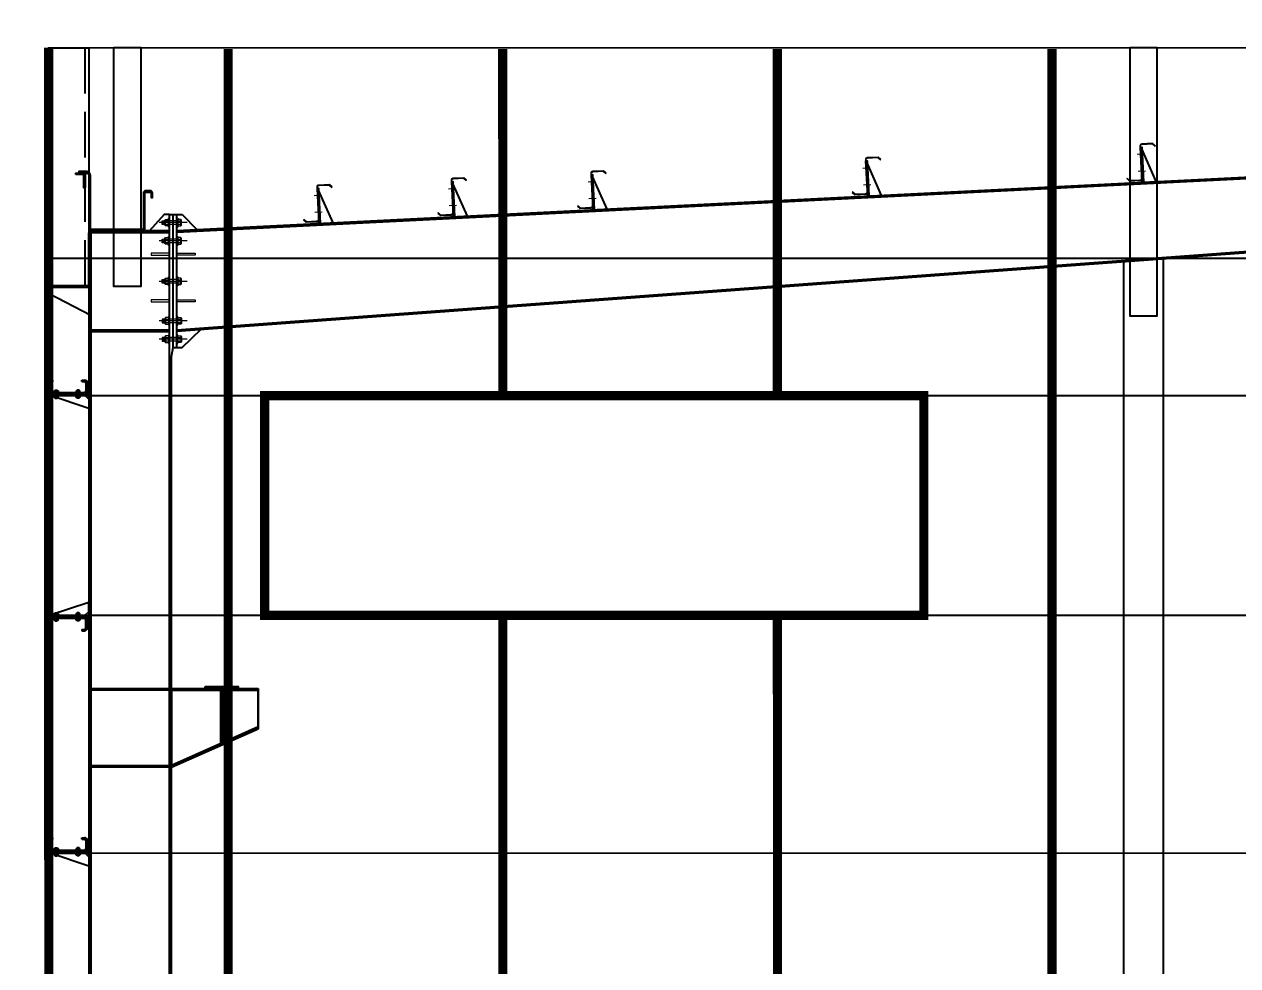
# Model space of a CAD drawing. Extents: x -33967 to 1773478, y -1022458 to -784650.
# Drawn here: x 1539847 to 1546476, y -998813 to -993670 of the extents above; entities that cross this region are included whole.
import ezdxf

# ---------------------------------------------------------------- set-up
doc = ezdxf.new("R2010")
doc.units = 0
doc.header["$LTSCALE"] = 1000
doc.header["$MEASUREMENT"] = 0
doc.linetypes.add('ACAD_ISO02W100', pattern=[15, 12, -3])
doc.linetypes.add('DASH', pattern=[0.35, 0.25, -0.1])
for name, color, linetype in [('14', 2, 'Continuous'), ('AXIS', 3, 'Continuous'), ('BOLT', 251, 'Continuous'), ('G L', 150, 'Continuous'), ('GZ', 50, 'Continuous'), ('LT', 27, 'Continuous'), ('Prof', 2, 'Continuous'), ('PZ', 202, 'Continuous'), ('SPACE', 7, 'Continuous'), ('天沟', 2, 'Continuous'), ('柱子', 30, 'Continuous'), ('檩托板', 7, 'Continuous')]:
    doc.layers.add(name, color=color, linetype=linetype)
for name, color, linetype, lineweight in [('6', 253, 'Continuous', 13), ('檩条', 30, 'Continuous', 5), ('螺栓', 15, 'Continuous', 18)]:
    doc.layers.add(name, color=color, linetype=linetype, lineweight=lineweight)
doc.styles.add('_TCH_DIM_T3', font='SIMPLEX', dxfattribs={"width": 0.705882, "bigfont": 'GBCBIG'})
doc.dimstyles.new('_TCH_ARCH&&200', dxfattribs={"dimtxt": 595, "dimasz": 200, "dimexe": 500, "dimexo": 600, "dimgap": 252.5, "dimtad": 1, "dimdec": 0, "dimzin": 0, "dimdsep": 46, "dimtxsty": '_TCH_DIM_T3', "dimblk": 'ARCHTICK', "dimcen": 0.09, "dimclrt": 7, "dimazin": 2, "dimtfac": 1, "dimtdec": 0, "dimtix": 1, "dimtmove": 2, "dimatfit": 3, "dimfxl": 1, "dimtolj": 1, "dimtzin": 0, "dimarcsym": 0})
doc.dimstyles.new('TCH-200-1', dxfattribs={"dimtxt": 595, "dimasz": 200, "dimexe": 500, "dimexo": 600, "dimgap": 252.5, "dimtad": 1, "dimdec": 0, "dimzin": 0, "dimdsep": 46, "dimtxsty": '_TCH_DIM_T3', "dimblk": 'ARCHTICK', "dimcen": 0.09, "dimclrd": 3, "dimclre": 3, "dimclrt": 7, "dimazin": 2, "dimtfac": 1, "dimtdec": 0, "dimtix": 1, "dimtmove": 2, "dimatfit": 3, "dimfxl": 1, "dimtolj": 1, "dimtzin": 0, "dimarcsym": 0})
pattern_1 = [(90, (1606908.8576, -1166460.4713), (-6.37031987, 3e-12), []), (90, (1606905.6724, -1166460.4713), (-6.37031987, 3e-12), [3.18515994, -1.59257997])]
pattern_2 = [(90, (1606908.8576, -1166460.4713), (-6.37031987, 3e-12), []), (90, (1606905.6724, -1166460.4713), (-6.37031987, 3e-12), [3.18515994, -1.59257997])]
pattern_3 = [(90, (1606908.8576, -1166560.4713), (-6.37031987, 3e-12), []), (90, (1606905.6724, -1166560.4713), (-6.37031987, 3e-12), [3.18515994, -1.59257997])]
pattern_4 = [(90, (1606908.8576, -1166560.4713), (-6.37031987, 3e-12), []), (90, (1606905.6724, -1166560.4713), (-6.37031987, 3e-12), [3.18515994, -1.59257997])]
pattern_5 = [(90, (1606908.8576, -1166781.085), (-6.37031987, 3e-12), []), (90, (1606905.6724, -1166781.085), (-6.37031987, 3e-12), [3.18515994, -1.59257997])]
pattern_6 = [(90, (1606908.8576, -1166781.085), (-6.37031987, 3e-12), []), (90, (1606905.6724, -1166781.085), (-6.37031987, 3e-12), [3.18515994, -1.59257997])]
pattern_7 = [(270, (1606908.8576, -823584.439), (-6.37031987, -3e-12), []), (270, (1606905.6724, -823584.439), (-6.37031987, -3e-12), [3.18515994, -1.59257997])]
pattern_8 = [(270, (1606908.8576, -823584.439), (-6.37031987, -3e-12), []), (270, (1606905.6724, -823584.439), (-6.37031987, -3e-12), [3.18515994, -1.59257997])]
pattern_9 = [(270, (1606908.8576, -823684.439), (-6.37031987, -3e-12), []), (270, (1606905.6724, -823684.439), (-6.37031987, -3e-12), [3.18515994, -1.59257997])]
pattern_10 = [(270, (1606908.8576, -823684.439), (-6.37031987, -3e-12), []), (270, (1606905.6724, -823684.439), (-6.37031987, -3e-12), [3.18515994, -1.59257997])]

# ---------------------------------------------------------------- blocks, each defined once
blk = doc.blocks.new('LT')
at = {"layer": '檩托板', "elevation": 0.3}
for points in [[(1356481.7, 98209.6), (1356487.7, 98210), (1356497.9, 98018.2), (1356491.9, 98017.9)], [(1356488.2, 98200), (1356497.9, 98018.2), (1356567.8, 98021.9)]]:
    blk.add_lwpolyline(points, close=True, dxfattribs=at)
at = {"layer": '檩条', "color": 1, "linetype": 'Continuous'}
for p, q in [((1356503.9, 98171, -1.7), (1356464.1, 98168.9, -1.7)), ((1356508.8, 98079.6, -1.7), (1356468.9, 98077.5, -1.7))]:
    blk.add_line(p, q, dxfattribs=at)
at = {"layer": '檩条', "elevation": -1.7}
blk.add_lwpolyline([(1356481.4, 98214.6, -0.414214), (1356490.9, 98225.1), (1356546.6, 98228.1), (1356560.7, 98215.4), (1356562.7, 98217.6), (1356547.7, 98231.2), (1356487.7, 98228, 0.414214), (1356478.3, 98217.5), (1356487.7, 98040.7, -0.414214), (1356478.2, 98030.2), (1356422.6, 98027.2), (1356408.4, 98040), (1356406.4, 98037.7), (1356421.5, 98024.2), (1356481.4, 98027.4, 0.414214), (1356490.9, 98037.9), (1356481.4, 98214.6)], format="xyb", dxfattribs=at)
at = {"layer": '檩条', "color": 1, "linetype": 'Continuous'}
for points in [[(1356481.5, 98157.6, -1.7), (1356480.2, 98182, -1.7), (1356490.5, 98158, -1.7), (1356489.2, 98182.5, -1.7)], [(1356485, 98090.6, -1.7), (1356486.3, 98066.2, -1.7), (1356494, 98091.1, -1.7), (1356495.3, 98066.7, -1.7)]]:
    blk.add_solid(points, dxfattribs=at)
blk = doc.blocks.new('_ArchTick')
at = {"color": 0, "linetype": 'ByBlock', "const_width": 0.4}
blk.add_lwpolyline([(-0.5, -0.5), (0.5, 0.5)], dxfattribs=at)
blk = doc.blocks.new('*D1994')
at = {"color": 3, "lineweight": -2, "transparency": 16777216}
for p, q in [((1539380.5, -993798.9), (1536348.9, -993798.9)), ((1536848.9, -1003798.9), (1536848.9, -993798.9)), ((1539120.9, -1003798.9), (1536348.9, -1003798.9))]:
    blk.add_line(p, q, dxfattribs=at)
at = {"layer": 'Defpoints', "color": 0, "transparency": 16777216}
for p in [(1536848.9, -993798.9), (1539980.5, -993798.9), (1539720.9, -1003798.9)]:
    blk.add_point(p, dxfattribs=at)
at = {"color": 3, "lineweight": -2, "transparency": 16777216, "xscale": 200, "yscale": 200, "zscale": 200}
for p, rotation in [((1536848.9, -993798.9), 90), ((1536848.9, -1003798.9), 270)]:
    blk.add_blockref('_ArchTick', p, dxfattribs=dict(at, rotation=rotation))
at = {"color": 7, "transparency": 16777216, "insert": (1536298.9, -998798.9), "char_height": 595, "attachment_point": 5, "rotation": 90, "style": '_TCH_DIM_T3'}
blk.add_mtext('\\A1;10000', dxfattribs=at)
blk = doc.blocks.new('*D1995')
at = {"layer": 'AXIS', "color": 0, "lineweight": -2, "transparency": 16777216}
for p, q in [((1539651.1, -995698.9), (1537903, -995698.9)), ((1538403, -995698.9), (1538403, -996898.9)), ((1539530.5, -996898.9), (1537903, -996898.9))]:
    blk.add_line(p, q, dxfattribs=at)
at = {"layer": 'Defpoints', "color": 0, "transparency": 16777216}
for p in [(1540251.1, -995698.9), (1538403, -996898.9), (1540130.5, -996898.9)]:
    blk.add_point(p, dxfattribs=at)
at = {"layer": 'AXIS', "color": 0, "lineweight": -2, "transparency": 16777216, "xscale": 200, "yscale": 200, "zscale": 200}
for p, rotation in [((1538403, -995698.9), 90), ((1538403, -996898.9), 270)]:
    blk.add_blockref('_ArchTick', p, dxfattribs=dict(at, rotation=rotation))
at = {"layer": 'AXIS', "color": 7, "transparency": 16777216, "insert": (1537660.9, -996364.6), "char_height": 595, "attachment_point": 5, "rotation": 90, "style": '_TCH_DIM_T3'}
blk.add_mtext('\\A1;1200', dxfattribs=at)
blk = doc.blocks.new('*D1996')
at = {"layer": 'AXIS', "color": 0, "lineweight": -2, "transparency": 16777216}
for p, q in [((1539530.5, -996898.9), (1537903, -996898.9)), ((1538403, -996898.9), (1538403, -998198.9)), ((1539530.5, -998198.9), (1537903, -998198.9))]:
    blk.add_line(p, q, dxfattribs=at)
at = {"layer": 'Defpoints', "color": 0, "transparency": 16777216}
for p in [(1540130.5, -996898.9), (1538403, -998198.9), (1540130.5, -998198.9)]:
    blk.add_point(p, dxfattribs=at)
at = {"layer": 'AXIS', "color": 0, "lineweight": -2, "transparency": 16777216, "xscale": 200, "yscale": 200, "zscale": 200}
for p, rotation in [((1538403, -996898.9), 90), ((1538403, -998198.9), 270)]:
    blk.add_blockref('_ArchTick', p, dxfattribs=dict(at, rotation=rotation))
at = {"layer": 'AXIS', "color": 7, "transparency": 16777216, "insert": (1538911.8, -997548.9), "char_height": 595, "attachment_point": 5, "rotation": 90, "style": '_TCH_DIM_T3'}
blk.add_mtext('\\A1;1300', dxfattribs=at)
blk = doc.blocks.new('*D2000')
at = {"layer": 'AXIS', "color": 0, "lineweight": -2, "transparency": 16777216}
for p, q in [((1539530.5, -998198.9), (1537903, -998198.9)), ((1538403, -998198.9), (1538403, -999498.9)), ((1539530.5, -999498.9), (1537903, -999498.9))]:
    blk.add_line(p, q, dxfattribs=at)
at = {"layer": 'Defpoints', "color": 0, "transparency": 16777216}
for p in [(1540130.5, -998198.9), (1538403, -999498.9), (1540130.5, -999498.9)]:
    blk.add_point(p, dxfattribs=at)
at = {"layer": 'AXIS', "color": 0, "lineweight": -2, "transparency": 16777216, "xscale": 200, "yscale": 200, "zscale": 200}
for p, rotation in [((1538403, -998198.9), 90), ((1538403, -999498.9), 270)]:
    blk.add_blockref('_ArchTick', p, dxfattribs=dict(at, rotation=rotation))
at = {"layer": 'AXIS', "color": 7, "transparency": 16777216, "insert": (1537872.5, -998848.9), "char_height": 595, "attachment_point": 5, "rotation": 90, "style": '_TCH_DIM_T3'}
blk.add_mtext('\\A1;1300', dxfattribs=at)
blk = doc.blocks.new('*D2001')
at = {"layer": 'AXIS', "color": 0, "lineweight": -2, "transparency": 16777216}
for p, q in [((1539651.1, -993798.7), (1537903, -993798.7)), ((1538403, -993798.7), (1538403, -994749)), ((1539530.5, -994749), (1537903, -994749))]:
    blk.add_line(p, q, dxfattribs=at)
at = {"layer": 'Defpoints', "color": 0, "transparency": 16777216}
for p in [(1540251.1, -993798.7), (1538403, -994749), (1540130.5, -994749)]:
    blk.add_point(p, dxfattribs=at)
at = {"layer": 'AXIS', "color": 0, "lineweight": -2, "transparency": 16777216, "xscale": 200, "yscale": 200, "zscale": 200}
for p, rotation in [((1538403, -993798.7), 90), ((1538403, -994749), 270)]:
    blk.add_blockref('_ArchTick', p, dxfattribs=dict(at, rotation=rotation))
at = {"layer": 'AXIS', "color": 7, "transparency": 16777216, "insert": (1537660.9, -994694), "char_height": 595, "attachment_point": 5, "rotation": 90, "style": '_TCH_DIM_T3'}
blk.add_mtext('\\A1;950', dxfattribs=at)
blk = doc.blocks.new('*D2002')
at = {"layer": 'AXIS', "color": 0, "lineweight": -2, "transparency": 16777216}
for p, q in [((1539651.1, -994748.6), (1537903, -994748.6)), ((1538403, -994748.6), (1538403, -995698.9)), ((1539530.5, -995698.9), (1537903, -995698.9))]:
    blk.add_line(p, q, dxfattribs=at)
at = {"layer": 'Defpoints', "color": 0, "transparency": 16777216}
for p in [(1540251.1, -994748.6), (1538403, -995698.9), (1540130.5, -995698.9)]:
    blk.add_point(p, dxfattribs=at)
at = {"layer": 'AXIS', "color": 0, "lineweight": -2, "transparency": 16777216, "xscale": 200, "yscale": 200, "zscale": 200}
for p, rotation in [((1538403, -994748.6), 90), ((1538403, -995698.9), 270)]:
    blk.add_blockref('_ArchTick', p, dxfattribs=dict(at, rotation=rotation))
at = {"layer": 'AXIS', "color": 7, "transparency": 16777216, "insert": (1538973.5, -995288.7), "char_height": 595, "attachment_point": 5, "rotation": 90, "style": '_TCH_DIM_T3'}
blk.add_mtext('\\A1;950', dxfattribs=at)

msp = doc.modelspace()

# ---------------------------------------------------------------- hatches: boundary and pattern name
at = {"layer": '螺栓'}
h = msp.add_hatch(dxfattribs=at)
h.set_pattern_fill('BRASS', color=8, scale=1.0032, angle=90, style=0)
h.set_pattern_definition(pattern_1)
h.paths.add_polyline_path([(1540614.4, -994744), (1540600.6, -994744), (1540600.6, -994764.1), (1540614.4, -994764.1)])
h = msp.add_hatch(dxfattribs=at)
h.set_pattern_fill('BRASS', color=8, scale=1.0032, angle=90, style=0)
h.set_pattern_definition(pattern_2)
h.paths.add_polyline_path([(1540614.4, -994744), (1540600.6, -994744), (1540600.6, -994764.1), (1540614.4, -994764.1)])
h = msp.add_hatch(dxfattribs=at)
h.set_pattern_fill('BRASS', color=8, scale=1.0032, angle=90, style=0)
h.set_pattern_definition(pattern_1)
h.paths.add_polyline_path([(1540614.4, -994744), (1540600.6, -994744), (1540600.6, -994764.1), (1540614.4, -994764.1)])
h = msp.add_hatch(dxfattribs=at)
h.set_pattern_fill('BRASS', color=8, scale=1.0032, angle=90, style=0)
h.set_pattern_definition(pattern_2)
h.paths.add_polyline_path([(1540614.4, -994744), (1540600.6, -994744), (1540600.6, -994764.1), (1540614.4, -994764.1)])
h = msp.add_hatch(dxfattribs=at)
h.set_pattern_fill('BRASS', color=8, scale=1.0032, angle=90, style=0)
h.set_pattern_definition(pattern_3)
h.paths.add_polyline_path([(1540614.4, -994844), (1540600.6, -994844), (1540600.6, -994864.1), (1540614.4, -994864.1)])
h = msp.add_hatch(dxfattribs=at)
h.set_pattern_fill('BRASS', color=8, scale=1.0032, angle=90, style=0)
h.set_pattern_definition(pattern_4)
h.paths.add_polyline_path([(1540614.4, -994844), (1540600.6, -994844), (1540600.6, -994864.1), (1540614.4, -994864.1)])
h = msp.add_hatch(dxfattribs=at)
h.set_pattern_fill('BRASS', color=8, scale=1.0032, angle=90, style=0)
h.set_pattern_definition(pattern_3)
h.paths.add_polyline_path([(1540614.4, -994844), (1540600.6, -994844), (1540600.6, -994864.1), (1540614.4, -994864.1)])
h = msp.add_hatch(dxfattribs=at)
h.set_pattern_fill('BRASS', color=8, scale=1.0032, angle=90, style=0)
h.set_pattern_definition(pattern_4)
h.paths.add_polyline_path([(1540614.4, -994844), (1540600.6, -994844), (1540600.6, -994864.1), (1540614.4, -994864.1)])
h = msp.add_hatch(dxfattribs=at)
h.set_pattern_fill('BRASS', color=8, scale=1.0032, angle=90, style=0)
h.set_pattern_definition(pattern_5)
h.paths.add_polyline_path([(1540614.4, -995064.7), (1540600.6, -995064.7), (1540600.6, -995084.7), (1540614.4, -995084.7)])
h = msp.add_hatch(dxfattribs=at)
h.set_pattern_fill('BRASS', color=8, scale=1.0032, angle=90, style=0)
h.set_pattern_definition(pattern_6)
h.paths.add_polyline_path([(1540614.4, -995064.7), (1540600.6, -995064.7), (1540600.6, -995084.7), (1540614.4, -995084.7)])
h = msp.add_hatch(dxfattribs=at)
h.set_pattern_fill('BRASS', color=8, scale=1.0032, angle=90, style=0)
h.set_pattern_definition(pattern_5)
h.paths.add_polyline_path([(1540614.4, -995064.7), (1540600.6, -995064.7), (1540600.6, -995084.7), (1540614.4, -995084.7)])
h = msp.add_hatch(dxfattribs=at)
h.set_pattern_fill('BRASS', color=8, scale=1.0032, angle=90, style=0)
h.set_pattern_definition(pattern_6)
h.paths.add_polyline_path([(1540614.4, -995064.7), (1540600.6, -995064.7), (1540600.6, -995084.7), (1540614.4, -995084.7)])
h = msp.add_hatch(dxfattribs=at)
h.set_pattern_fill('BRASS', color=8, scale=1.0032, angle=90, style=0)
h.set_pattern_definition(pattern_7)
h.paths.add_polyline_path([(1540614.4, -995300.9), (1540600.6, -995300.9), (1540600.6, -995280.8), (1540614.4, -995280.8)])
h = msp.add_hatch(dxfattribs=at)
h.set_pattern_fill('BRASS', color=8, scale=1.0032, angle=90, style=0)
h.set_pattern_definition(pattern_8)
h.paths.add_polyline_path([(1540614.4, -995300.9), (1540600.6, -995300.9), (1540600.6, -995280.8), (1540614.4, -995280.8)])
h = msp.add_hatch(dxfattribs=at)
h.set_pattern_fill('BRASS', color=8, scale=1.0032, angle=90, style=0)
h.set_pattern_definition(pattern_7)
h.paths.add_polyline_path([(1540614.4, -995300.9), (1540600.6, -995300.9), (1540600.6, -995280.8), (1540614.4, -995280.8)])
h = msp.add_hatch(dxfattribs=at)
h.set_pattern_fill('BRASS', color=8, scale=1.0032, angle=90, style=0)
h.set_pattern_definition(pattern_8)
h.paths.add_polyline_path([(1540614.4, -995300.9), (1540600.6, -995300.9), (1540600.6, -995280.8), (1540614.4, -995280.8)])
h = msp.add_hatch(dxfattribs=at)
h.set_pattern_fill('BRASS', color=8, scale=1.0032, angle=90, style=0)
h.set_pattern_definition(pattern_9)
h.paths.add_polyline_path([(1540614.4, -995400.9), (1540600.6, -995400.9), (1540600.6, -995380.8), (1540614.4, -995380.8)])
h = msp.add_hatch(dxfattribs=at)
h.set_pattern_fill('BRASS', color=8, scale=1.0032, angle=90, style=0)
h.set_pattern_definition(pattern_10)
h.paths.add_polyline_path([(1540614.4, -995400.9), (1540600.6, -995400.9), (1540600.6, -995380.8), (1540614.4, -995380.8)])
h = msp.add_hatch(dxfattribs=at)
h.set_pattern_fill('BRASS', color=8, scale=1.0032, angle=90, style=0)
h.set_pattern_definition(pattern_9)
h.paths.add_polyline_path([(1540614.4, -995400.9), (1540600.6, -995400.9), (1540600.6, -995380.8), (1540614.4, -995380.8)])
h = msp.add_hatch(dxfattribs=at)
h.set_pattern_fill('BRASS', color=8, scale=1.0032, angle=90, style=0)
h.set_pattern_definition(pattern_10)
h.paths.add_polyline_path([(1540614.4, -995400.9), (1540600.6, -995400.9), (1540600.6, -995380.8), (1540614.4, -995380.8)])

# ---------------------------------------------------------------- linework, layer by layer
at = {"color": 6, "const_width": 50}
for points in [[(1539980.5, -993798.9), (1539981.5, -1002603.1)], [(1540960.9, -993805.1), (1540961.9, -1002609.2)], [(1542460.9, -993804.9), (1542461.2, -995698.9)], [(1543960.9, -993804.8), (1543961.2, -995698.9)], [(1545460.9, -993804.6), (1545461.9, -1002608.7)], [(1542461.3, -996898.9), (1542461.7, -1000798.9)], [(1543961.3, -996898.9), (1543961.7, -1000798.9)]]:
    msp.add_lwpolyline(points, dxfattribs=at)
at = {"color": 8}
msp.add_lwpolyline([(1540129.5, -994491.4), (1540129.5, -994483.6), (1540180.7, -994483.6), (1540180.7, -994563.5), (1540172.9, -994563.5), (1540172.9, -994491.4), (1540129.5, -994491.4)], close=True, dxfattribs=at)
at = {"color": 6, "const_width": 50}
msp.add_lwpolyline([(1544760.7, -995698.9), (1541160.7, -995698.9), (1541160.7, -996898.9), (1544760.7, -996898.9)], close=True, dxfattribs=at)
at = {"layer": '14', "color": 8}
for p, q in [((1540210.7, -996978.9), (1540210.7, -996968.9)), ((1540210.7, -997298.9), (1540640.7, -997298.9)), ((1540210.7, -997308.9), (1540210.7, -997298.9)), ((1540640.7, -997308.9), (1540210.7, -997308.9)), ((1540640.7, -997298.9), (1540640.7, -997308.9)), ((1540650.7, -997298.9), (1541125.7, -997298.9)), ((1541125.7, -997308.9), (1540650.7, -997308.9)), ((1540650.7, -997308.9), (1540650.7, -997718.9)), ((1541125.7, -997308.9), (1540650.7, -997308.9)), ((1540835.7, -997288.9), (1541015.7, -997288.9)), ((1540835.7, -997298.9), (1540835.7, -997288.9)), ((1540920.7, -997599.6), (1540920.7, -997308.9)), ((1540920.7, -997308.9), (1540930.7, -997308.9)), ((1540930.7, -997308.9), (1540930.7, -997595.1)), ((1541125.7, -997508.9), (1541125.7, -997308.9)), ((1540650.7, -997718.9), (1541125.7, -997508.9)), ((1540650.7, -997718.9), (1541125.7, -997508.9)), ((1541125.7, -997518.9), (1540650.7, -997728.9)), ((1540930.7, -997595.1), (1540920.7, -997599.6)), ((1540210.7, -997718.9), (1540640.7, -997718.9)), ((1540640.7, -997718.9), (1540640.7, -997728.9)), ((1540640.7, -997728.9), (1540210.7, -997728.9))]:
    msp.add_line(p, q, dxfattribs=at)
at = {"layer": '14', "color": 8, "const_width": 0.45}
for points in [[(1540650.7, -997748.9), (1540650.7, -997308.9)], [(1540650.7, -997748.9), (1540650.7, -997758.9)]]:
    msp.add_lwpolyline(points, dxfattribs=at)
at = {"layer": '6', "color": 8, "linetype": 'ACAD_ISO02W100', "ltscale": 2}
for p, q in [((1540736.9, -994754.1), (1540584.5, -994754.1)), ((1540736.9, -994854.1), (1540584.5, -994854.1)), ((1540736.9, -995074.7), (1540584.5, -995074.7)), ((1540736.9, -995290.8), (1540584.5, -995290.8)), ((1540736.9, -995390.8), (1540584.5, -995390.8))]:
    msp.add_line(p, q, dxfattribs=at)
at = {"layer": 'BOLT'}
for p, q in [((1540016, -995669.3), (1540016, -995679.9)), ((1540016, -995669.3), (1540016, -995669.3)), ((1540016, -995669.3), (1540026.4, -995669.3)), ((1540026.4, -995669.3), (1540026.4, -995679.9)), ((1540146.4, -995669.3), (1540136, -995669.3)), ((1540136, -995669.3), (1540136, -995679.9)), ((1540146.4, -995669.3), (1540146.4, -995669.3)), ((1540146.4, -995669.3), (1540146.4, -995679.9)), ((1540031.7, -995679.9), (1540010.7, -995679.9)), ((1540010.7, -995679.9), (1540010.7, -995682.4)), ((1540010.7, -995682.4), (1540031.7, -995682.4)), ((1540010.7, -995698.9), (1540031.7, -995698.9)), ((1540010.7, -995701.4), (1540010.7, -995698.9)), ((1540031.7, -995701.4), (1540010.7, -995701.4)), ((1540010.8, -995679.9), (1540010.8, -995672.5)), ((1540010.8, -995672.5), (1540031.6, -995672.5)), ((1540010.8, -995701.4), (1540010.8, -995708.9)), ((1540010.8, -995708.9), (1540031.6, -995708.9)), ((1540015.2, -995694.9), (1540015.2, -995679.9)), ((1540015.4, -995682.4), (1540015.2, -995682.4)), ((1540015.2, -995682.4), (1540015.5, -995682.4)), ((1540027.2, -995694.9), (1540015.2, -995694.9)), ((1540015.2, -995698.9), (1540015.2, -995694.9)), ((1540015.2, -995698.9), (1540015.5, -995698.9)), ((1540015.4, -995698.9), (1540015.2, -995698.9)), ((1540015.7, -995694.9), (1540015.7, -995679.9)), ((1540015.7, -995713.1), (1540015.7, -995694.9)), ((1540015.7, -995713.1), (1540026.7, -995713.1)), ((1540016, -995713.1), (1540015.7, -995713.1)), ((1540016, -995708.9), (1540016, -995701.4)), ((1540026.4, -995708.9), (1540026.4, -995701.4)), ((1540026.7, -995694.9), (1540026.7, -995679.9)), ((1540026.7, -995713.1), (1540026.7, -995694.9)), ((1540027.2, -995694.9), (1540026.9, -995694.9)), ((1540027.1, -995694.9), (1540027.2, -995694.9)), ((1540027.2, -995694.9), (1540027.2, -995679.9)), ((1540027.2, -995698.9), (1540027.2, -995694.9)), ((1540031.7, -995682.4), (1540031.4, -995682.4)), ((1540031.7, -995698.9), (1540031.4, -995698.9)), ((1540031.6, -995672.5), (1540031.6, -995679.9)), ((1540031.6, -995708.9), (1540031.6, -995701.4)), ((1540031.7, -995679.9), (1540031.7, -995682.4)), ((1540031.7, -995701.4), (1540031.7, -995698.9)), ((1540130.7, -995679.9), (1540130.7, -995682.4)), ((1540130.7, -995679.9), (1540151.7, -995679.9)), ((1540130.7, -995682.4), (1540131, -995682.4)), ((1540151.7, -995682.4), (1540130.7, -995682.4)), ((1540130.7, -995701.4), (1540130.7, -995698.9)), ((1540151.7, -995698.9), (1540130.7, -995698.9)), ((1540130.7, -995698.9), (1540131, -995698.9)), ((1540130.7, -995701.4), (1540151.7, -995701.4)), ((1540130.8, -995672.5), (1540130.8, -995679.9)), ((1540151.6, -995672.5), (1540130.8, -995672.5)), ((1540130.8, -995708.9), (1540130.8, -995701.4)), ((1540151.6, -995708.9), (1540130.8, -995708.9)), ((1540135.2, -995694.9), (1540135.2, -995679.9)), ((1540135.2, -995698.9), (1540135.2, -995694.9)), ((1540135.4, -995694.9), (1540135.2, -995694.9)), ((1540135.2, -995694.9), (1540135.5, -995694.9)), ((1540135.2, -995694.9), (1540147.2, -995694.9)), ((1540135.7, -995694.9), (1540135.7, -995679.9)), ((1540135.7, -995713.1), (1540135.7, -995694.9)), ((1540146.7, -995713.1), (1540135.7, -995713.1)), ((1540136, -995708.9), (1540136, -995701.4)), ((1540146.4, -995708.9), (1540146.4, -995701.4)), ((1540146.4, -995713.1), (1540146.7, -995713.1)), ((1540146.7, -995694.9), (1540146.7, -995679.9)), ((1540146.7, -995713.1), (1540146.7, -995694.9)), ((1540147.2, -995682.4), (1540146.9, -995682.4)), ((1540147.2, -995698.9), (1540146.9, -995698.9)), ((1540147, -995682.4), (1540147.2, -995682.4)), ((1540147, -995698.9), (1540147.2, -995698.9)), ((1540147.2, -995694.9), (1540147.2, -995679.9)), ((1540147.2, -995698.9), (1540147.2, -995694.9)), ((1540151.6, -995679.9), (1540151.6, -995672.5)), ((1540151.6, -995701.4), (1540151.6, -995708.9)), ((1540151.7, -995679.9), (1540151.7, -995682.4)), ((1540151.7, -995701.4), (1540151.7, -995698.9)), ((1540010.7, -996896.4), (1540010.7, -996898.9)), ((1540031.7, -996896.4), (1540010.7, -996896.4)), ((1540010.7, -996898.9), (1540031.7, -996898.9)), ((1540010.7, -996918), (1540010.7, -996915.5)), ((1540010.7, -996915.5), (1540031.7, -996915.5)), ((1540031.7, -996918), (1540010.7, -996918)), ((1540010.8, -996889), (1540031.6, -996889)), ((1540010.8, -996896.4), (1540010.8, -996889)), ((1540010.8, -996918), (1540010.8, -996925.4)), ((1540010.8, -996925.4), (1540031.6, -996925.4)), ((1540015.2, -996898.9), (1540015.5, -996898.9)), ((1540015.4, -996898.9), (1540015.2, -996898.9)), ((1540015.2, -996898.9), (1540015.2, -996902.9)), ((1540027.2, -996902.9), (1540015.2, -996902.9)), ((1540015.2, -996902.9), (1540015.2, -996918)), ((1540015.4, -996915.5), (1540015.2, -996915.5)), ((1540015.2, -996915.5), (1540015.5, -996915.5)), ((1540015.7, -996884.8), (1540026.7, -996884.8)), ((1540016, -996884.8), (1540015.7, -996884.8)), ((1540015.7, -996884.8), (1540015.7, -996902.9)), ((1540015.7, -996902.9), (1540015.7, -996918)), ((1540016, -996889), (1540016, -996896.4)), ((1540016, -996928.5), (1540016, -996918)), ((1540016, -996928.5), (1540016, -996928.5)), ((1540016, -996928.5), (1540026.4, -996928.5)), ((1540026.4, -996889), (1540026.4, -996896.4)), ((1540026.4, -996928.5), (1540026.4, -996918)), ((1540026.7, -996884.8), (1540026.7, -996902.9)), ((1540026.7, -996902.9), (1540026.7, -996918)), ((1540027.2, -996902.9), (1540026.9, -996902.9)), ((1540027.1, -996902.9), (1540027.2, -996902.9)), ((1540027.2, -996898.9), (1540027.2, -996902.9)), ((1540027.2, -996902.9), (1540027.2, -996918)), ((1540031.7, -996898.9), (1540031.4, -996898.9)), ((1540031.7, -996915.5), (1540031.4, -996915.5)), ((1540031.6, -996889), (1540031.6, -996896.4)), ((1540031.6, -996925.4), (1540031.6, -996918)), ((1540031.7, -996896.4), (1540031.7, -996898.9)), ((1540031.7, -996918), (1540031.7, -996915.5)), ((1540130.7, -996896.4), (1540151.7, -996896.4)), ((1540130.7, -996896.4), (1540130.7, -996898.9)), ((1540151.7, -996898.9), (1540130.7, -996898.9)), ((1540130.7, -996898.9), (1540131, -996898.9)), ((1540130.7, -996915.5), (1540131, -996915.5)), ((1540151.7, -996915.5), (1540130.7, -996915.5)), ((1540130.7, -996918), (1540130.7, -996915.5)), ((1540130.7, -996918), (1540151.7, -996918)), ((1540151.6, -996889), (1540130.8, -996889)), ((1540130.8, -996889), (1540130.8, -996896.4)), ((1540130.8, -996925.4), (1540130.8, -996918)), ((1540151.6, -996925.4), (1540130.8, -996925.4)), ((1540135.2, -996898.9), (1540135.2, -996902.9)), ((1540135.2, -996902.9), (1540135.2, -996918)), ((1540135.4, -996902.9), (1540135.2, -996902.9)), ((1540135.2, -996902.9), (1540135.5, -996902.9)), ((1540135.2, -996902.9), (1540147.2, -996902.9)), ((1540135.7, -996884.8), (1540135.7, -996902.9)), ((1540146.7, -996884.8), (1540135.7, -996884.8)), ((1540135.7, -996902.9), (1540135.7, -996918)), ((1540136, -996889), (1540136, -996896.4)), ((1540136, -996928.5), (1540136, -996918)), ((1540146.4, -996928.5), (1540136, -996928.5)), ((1540146.4, -996884.8), (1540146.7, -996884.8)), ((1540146.4, -996889), (1540146.4, -996896.4)), ((1540146.4, -996928.5), (1540146.4, -996918)), ((1540146.4, -996928.5), (1540146.4, -996928.5)), ((1540146.7, -996884.8), (1540146.7, -996902.9)), ((1540146.7, -996902.9), (1540146.7, -996918)), ((1540147.2, -996898.9), (1540146.9, -996898.9)), ((1540147.2, -996915.5), (1540146.9, -996915.5)), ((1540147, -996898.9), (1540147.2, -996898.9)), ((1540147, -996915.5), (1540147.2, -996915.5)), ((1540147.2, -996898.9), (1540147.2, -996902.9)), ((1540147.2, -996902.9), (1540147.2, -996918)), ((1540151.6, -996896.4), (1540151.6, -996889)), ((1540151.6, -996918), (1540151.6, -996925.4)), ((1540151.7, -996896.4), (1540151.7, -996898.9)), ((1540151.7, -996918), (1540151.7, -996915.5)), ((1540031.7, -998179.9), (1540010.7, -998179.9)), ((1540010.7, -998179.9), (1540010.7, -998182.4)), ((1540010.7, -998182.4), (1540031.7, -998182.4)), ((1540010.8, -998179.9), (1540010.8, -998172.5)), ((1540010.8, -998172.5), (1540031.6, -998172.5)), ((1540015.2, -998194.9), (1540015.2, -998179.9)), ((1540015.4, -998182.4), (1540015.2, -998182.4)), ((1540015.2, -998182.4), (1540015.5, -998182.4)), ((1540015.7, -998194.9), (1540015.7, -998179.9)), ((1540016, -998169.3), (1540016, -998179.9)), ((1540016, -998169.3), (1540016, -998169.3)), ((1540016, -998169.3), (1540026.4, -998169.3)), ((1540026.4, -998169.3), (1540026.4, -998179.9)), ((1540026.7, -998194.9), (1540026.7, -998179.9)), ((1540027.2, -998194.9), (1540027.2, -998179.9)), ((1540031.7, -998182.4), (1540031.4, -998182.4)), ((1540031.6, -998172.5), (1540031.6, -998179.9)), ((1540031.7, -998179.9), (1540031.7, -998182.4)), ((1540130.7, -998179.9), (1540130.7, -998182.4)), ((1540130.7, -998179.9), (1540151.7, -998179.9)), ((1540130.7, -998182.4), (1540131, -998182.4)), ((1540151.7, -998182.4), (1540130.7, -998182.4)), ((1540130.8, -998172.5), (1540130.8, -998179.9)), ((1540151.6, -998172.5), (1540130.8, -998172.5)), ((1540135.2, -998194.9), (1540135.2, -998179.9)), ((1540135.7, -998194.9), (1540135.7, -998179.9)), ((1540146.4, -998169.3), (1540136, -998169.3)), ((1540136, -998169.3), (1540136, -998179.9)), ((1540146.4, -998169.3), (1540146.4, -998169.3)), ((1540146.4, -998169.3), (1540146.4, -998179.9)), ((1540146.7, -998194.9), (1540146.7, -998179.9)), ((1540147.2, -998182.4), (1540146.9, -998182.4)), ((1540147, -998182.4), (1540147.2, -998182.4)), ((1540147.2, -998194.9), (1540147.2, -998179.9)), ((1540151.6, -998179.9), (1540151.6, -998172.5)), ((1540151.7, -998179.9), (1540151.7, -998182.4)), ((1540010.7, -998198.9), (1540031.7, -998198.9)), ((1540010.7, -998201.4), (1540010.7, -998198.9)), ((1540031.7, -998201.4), (1540010.7, -998201.4)), ((1540010.8, -998201.4), (1540010.8, -998208.9)), ((1540010.8, -998208.9), (1540031.6, -998208.9)), ((1540027.2, -998194.9), (1540015.2, -998194.9)), ((1540015.2, -998198.9), (1540015.2, -998194.9)), ((1540015.2, -998198.9), (1540015.5, -998198.9)), ((1540015.4, -998198.9), (1540015.2, -998198.9)), ((1540015.7, -998213.1), (1540015.7, -998194.9)), ((1540015.7, -998213.1), (1540026.7, -998213.1)), ((1540016, -998213.1), (1540015.7, -998213.1)), ((1540016, -998208.9), (1540016, -998201.4)), ((1540026.4, -998208.9), (1540026.4, -998201.4)), ((1540026.7, -998213.1), (1540026.7, -998194.9)), ((1540027.2, -998194.9), (1540026.9, -998194.9)), ((1540027.1, -998194.9), (1540027.2, -998194.9)), ((1540027.2, -998198.9), (1540027.2, -998194.9)), ((1540031.7, -998198.9), (1540031.4, -998198.9)), ((1540031.6, -998208.9), (1540031.6, -998201.4)), ((1540031.7, -998201.4), (1540031.7, -998198.9)), ((1540130.7, -998201.4), (1540130.7, -998198.9)), ((1540151.7, -998198.9), (1540130.7, -998198.9)), ((1540130.7, -998198.9), (1540131, -998198.9)), ((1540130.7, -998201.4), (1540151.7, -998201.4)), ((1540130.8, -998208.9), (1540130.8, -998201.4)), ((1540151.6, -998208.9), (1540130.8, -998208.9)), ((1540135.2, -998198.9), (1540135.2, -998194.9)), ((1540135.4, -998194.9), (1540135.2, -998194.9)), ((1540135.2, -998194.9), (1540135.5, -998194.9)), ((1540135.2, -998194.9), (1540147.2, -998194.9)), ((1540135.7, -998213.1), (1540135.7, -998194.9)), ((1540146.7, -998213.1), (1540135.7, -998213.1)), ((1540136, -998208.9), (1540136, -998201.4)), ((1540146.4, -998208.9), (1540146.4, -998201.4)), ((1540146.4, -998213.1), (1540146.7, -998213.1)), ((1540146.7, -998213.1), (1540146.7, -998194.9)), ((1540147.2, -998198.9), (1540146.9, -998198.9)), ((1540147, -998198.9), (1540147.2, -998198.9)), ((1540147.2, -998198.9), (1540147.2, -998194.9)), ((1540151.6, -998201.4), (1540151.6, -998208.9)), ((1540151.7, -998201.4), (1540151.7, -998198.9))]:
    msp.add_line(p, q, dxfattribs=at)
for centre, start, end in [((1540015.3, -995678), 85.17209, 142.4846), ((1540015.3, -995703.3), 217.5154, 274.82791), ((1540027.2, -995678), 37.5154, 94.82791), ((1540027.2, -995703.3), 265.17209, 322.4846), ((1540135.2, -995678), 85.17209, 142.4846), ((1540135.2, -995703.3), 217.5154, 274.82791), ((1540147.2, -995678), 37.5154, 94.82791), ((1540147.2, -995703.3), 265.17209, 322.4846), ((1540015.3, -996894.6), 85.17209, 142.4846), ((1540015.3, -996919.8), 217.5154, 274.82791), ((1540027.2, -996894.6), 37.5154, 94.82791), ((1540027.2, -996919.8), 265.17209, 322.4846), ((1540135.2, -996894.6), 85.17209, 142.4846), ((1540135.2, -996919.8), 217.5154, 274.82791), ((1540147.2, -996894.6), 37.5154, 94.82791), ((1540147.2, -996919.8), 265.17209, 322.4846), ((1540015.3, -998178), 85.17209, 142.4846), ((1540027.2, -998178), 37.5154, 94.82791), ((1540135.2, -998178), 85.17209, 142.4846), ((1540147.2, -998178), 37.5154, 94.82791), ((1540015.3, -998203.3), 217.5154, 274.82791), ((1540027.2, -998203.3), 265.17209, 322.4846), ((1540135.2, -998203.3), 217.5154, 274.82791), ((1540147.2, -998203.3), 265.17209, 322.4846)]:
    msp.add_arc(centre, 5.58, start, end, dxfattribs=at)
at = {"layer": 'G L', "color": 8}
for points in [[(1540680.7, -994797.4), (1549210.7, -994370.9)], [(1540680.7, -994805.4), (1549210.7, -994378.9)], [(1540680.7, -995339.4), (1549210.7, -994713.4)], [(1540680.7, -995347.5), (1549210.7, -994721.4)]]:
    msp.add_lwpolyline(points, dxfattribs=at)
at = {"layer": 'GZ', "color": 8}
for p, q in [((1540610.7, -994709.1), (1540531.3, -994798.9)), ((1540640.7, -994709.1), (1540610.7, -994709.1)), ((1540640.7, -995485.8), (1540640.7, -994709.1)), ((1540640.7, -994709.1), (1540680.7, -994709.1)), ((1540660.7, -995435.8), (1540660.7, -994709.1)), ((1540680.7, -995435.8), (1540680.7, -994709.1)), ((1540680.7, -994709.1), (1540710.7, -994709.1)), ((1540710.7, -994709.1), (1540790.1, -994791)), ((1540710.7, -995435.8), (1540813.2, -995336.3)), ((1540650.7, -995485.8), (1540660.7, -995435.8)), ((1540660.7, -995435.8), (1540680.7, -995435.8)), ((1540680.7, -995435.8), (1540710.7, -995435.8)), ((1540640.7, -995485.8), (1540650.7, -995485.8)), ((1541125.7, -997298.9), (1541125.7, -997518.9))]:
    msp.add_line(p, q, dxfattribs=at)
for points in [[(1540485.5, -993798.9), (1540335.5, -993798.9), (1540335.5, -995100.3), (1540485.5, -995100.3)], [(1546035.7, -993798.9), (1545885.7, -993798.9), (1545885.7, -995263.4), (1546035.7, -995263.4)], [(1546070.7, -1003798.9), (1546071, -994950.9), (1545851.4, -994968.9), (1545850.7, -1003798.9)], [(1540210.7, -997298.9), (1540640.7, -997298.9), (1540640.7, -997308.9), (1540210.7, -997308.9)], [(1540650.7, -997308.9), (1540920.7, -997308.9), (1540920.7, -997599.6), (1540650.7, -997718.9)], [(1540835.7, -997288.9), (1541015.7, -997288.9), (1541015.7, -997298.9), (1540835.7, -997298.9)], [(1540920.7, -997308.9), (1540930.7, -997308.9), (1540930.7, -997595.1), (1540920.7, -997599.6)], [(1540930.7, -997308.9), (1541125.7, -997308.9), (1541125.7, -997508.9), (1540930.7, -997595.1)], [(1540210.7, -997718.9), (1540640.7, -997718.9), (1540640.7, -997728.9), (1540210.7, -997728.9)]]:
    msp.add_lwpolyline(points, close=True, dxfattribs=at)
for points in [[(1540640.7, -994798.9), (1540200.7, -994798.9), (1540200.7, -1003773.9), (1540650.7, -1003773.9), (1540650.7, -995485.8)], [(1540640.7, -994808.9), (1540210.7, -994808.9), (1540210.7, -1003773.9), (1540640.7, -1003773.9), (1540640.7, -995348.9)], [(1540210.7, -995338.9), (1540640.7, -995338.9)], [(1540210.7, -995348.9), (1540640.7, -995348.9)], [(1540650.7, -997728.9), (1541125.7, -997518.9)]]:
    msp.add_lwpolyline(points, dxfattribs=at)
at = {"layer": 'LT', "linetype": 'DASH'}
for p, q in [((1540000.5, -995098.9), (1540000.5, -993798.9)), ((1540180.5, -995098.9), (1540180.5, -993798.9))]:
    msp.add_line(p, q, dxfattribs=at)
at = {"layer": 'LT'}
msp.add_lwpolyline([(1540200.5, -995098.9), (1539980.5, -995098.9), (1539980.5, -993798.9), (1540200.5, -993798.9)], close=True, dxfattribs=at)
at = {"layer": 'LT', "linetype": 'ByBlock', "const_width": 10}
for points in [[(1540000.4, -993798.9), (1594920.5, -993798.9)], [(1540000.7, -994948.9), (1594920.5, -994948.9)], [(1540000.7, -995698.9), (1594920.5, -995698.9)], [(1540000.7, -996898.9), (1594920.5, -996898.9)], [(1540000.7, -998198.9), (1564810.7, -998198.9)]]:
    msp.add_lwpolyline(points, dxfattribs=at)
at = {"layer": 'Prof'}
for p, q in [((1539971.2, -995674.4), (1539971.2, -995629.4)), ((1539978.2, -995629.4), (1539978.2, -995674.4)), ((1539986.2, -995614.4), (1540001.2, -995614.4)), ((1540001.2, -995621.4), (1539986.2, -995621.4)), ((1540001.2, -995614.4), (1540001.2, -995621.4)), ((1540161.2, -995621.4), (1540161.2, -995614.4)), ((1540161.2, -995614.4), (1540176.2, -995614.4)), ((1540161.2, -995621.4), (1540176.2, -995621.4)), ((1540184.2, -995629.4), (1540184.2, -995674.4)), ((1540191.2, -995674.4), (1540191.2, -995629.4)), ((1539986.2, -995682.4), (1540176.2, -995682.4)), ((1540176.2, -995689.4), (1539986.2, -995689.4)), ((1540176.2, -995689.4), (1540161.2, -995689.4)), ((1539971.2, -996923.5), (1539971.2, -996968.5)), ((1539978.2, -996968.5), (1539978.2, -996923.5)), ((1540176.2, -996908.5), (1539986.2, -996908.5)), ((1539986.2, -996915.5), (1540176.2, -996915.5)), ((1540176.2, -996908.5), (1540161.2, -996908.5)), ((1540184.2, -996968.5), (1540184.2, -996923.5)), ((1540191.2, -996923.5), (1540191.2, -996968.5)), ((1540001.2, -996976.5), (1539986.2, -996976.5)), ((1539986.2, -996983.5), (1540001.2, -996983.5)), ((1540001.2, -996983.5), (1540001.2, -996976.5)), ((1540161.2, -996976.5), (1540161.2, -996983.5)), ((1540161.2, -996976.5), (1540176.2, -996976.5)), ((1540161.2, -996983.5), (1540176.2, -996983.5)), ((1539986.2, -998114.4), (1540001.2, -998114.4)), ((1540001.2, -998121.4), (1539986.2, -998121.4)), ((1540001.2, -998114.4), (1540001.2, -998121.4)), ((1540161.2, -998121.4), (1540161.2, -998114.4)), ((1540161.2, -998114.4), (1540176.2, -998114.4)), ((1540161.2, -998121.4), (1540176.2, -998121.4)), ((1539971.2, -998174.4), (1539971.2, -998129.4)), ((1539978.2, -998129.4), (1539978.2, -998174.4)), ((1539986.2, -998182.4), (1540176.2, -998182.4)), ((1540176.2, -998189.4), (1539986.2, -998189.4)), ((1540176.2, -998189.4), (1540161.2, -998189.4)), ((1540184.2, -998129.4), (1540184.2, -998174.4)), ((1540191.2, -998174.4), (1540191.2, -998129.4))]:
    msp.add_line(p, q, dxfattribs=at)
for centre, radius, start, end in [((1539986.2, -995629.4), 15, 90, 180), ((1539986.2, -995629.4), 8, 90, 180), ((1540176.2, -995629.4), 15, 0, 90), ((1540176.2, -995629.4), 8, 0, 90), ((1539986.2, -995674.4), 15, 180, 270), ((1539986.2, -995674.4), 8, 180, 270), ((1540176.2, -995674.4), 8, 270, 0), ((1540176.2, -995674.4), 15, 270, 0), ((1539986.2, -996923.5), 15, 90, 180), ((1539986.2, -996923.5), 8, 90, 180), ((1540176.2, -996923.5), 15, 0, 90), ((1540176.2, -996923.5), 8, 0, 90), ((1539986.2, -996968.5), 15, 180, 270), ((1539986.2, -996968.5), 8, 180, 270), ((1540176.2, -996968.5), 15, 270, 0), ((1540176.2, -996968.5), 8, 270, 0), ((1539986.2, -998129.4), 15, 90, 180), ((1539986.2, -998129.4), 8, 90, 180), ((1540176.2, -998129.4), 15, 0, 90), ((1540176.2, -998129.4), 8, 0, 90), ((1539986.2, -998174.4), 15, 180, 270), ((1539986.2, -998174.4), 8, 180, 270), ((1540176.2, -998174.4), 8, 270, 0), ((1540176.2, -998174.4), 15, 270, 0)]:
    msp.add_arc(centre, radius, start, end, dxfattribs=at)
at = {"layer": 'PZ'}
for p, q in [((1539980.5, -995108.9), (1539980.5, -995138.9)), ((1539980.5, -995138.9), (1540210.5, -995258.9)), ((1539988.3, -995698.9), (1539988.3, -995689.4)), ((1540200.7, -995689.4), (1539988.3, -995689.4)), ((1540200.7, -995768.9), (1539988.3, -995698.9)), ((1539988.3, -995698.9), (1540200.7, -995698.9)), ((1540200.7, -995718.2), (1540180.8, -995698.9)), ((1540200.7, -995698.9), (1540200.7, -995689.4)), ((1540200.7, -995718.2), (1540200.7, -995768.9)), ((1540200.7, -996828.9), (1539988.3, -996898.9)), ((1540200.7, -996879.7), (1540200.7, -996828.9)), ((1539988.3, -996898.9), (1539988.3, -996908.5)), ((1539988.3, -996898.9), (1540200.7, -996898.9)), ((1540200.7, -996908.5), (1539988.3, -996908.5)), ((1540200.7, -996879.7), (1540180.8, -996898.9)), ((1540200.7, -996898.9), (1540200.7, -996908.5)), ((1539988.3, -998198.9), (1539988.3, -998189.4)), ((1540200.7, -998189.4), (1539988.3, -998189.4)), ((1540200.7, -998198.9), (1540200.7, -998189.4)), ((1540200.7, -998268.9), (1539988.3, -998198.9)), ((1539988.3, -998198.9), (1540200.7, -998198.9)), ((1540200.7, -998218.2), (1540180.8, -998198.9)), ((1540200.7, -998218.2), (1540200.7, -998268.9))]:
    msp.add_line(p, q, dxfattribs=at)
for points in [[(1540200.5, -994808.9), (1540210.5, -994808.9), (1540210.5, -995098.9), (1540200.5, -995098.9)], [(1539980.5, -995098.9), (1540210.5, -995098.9), (1540210.5, -995108.9), (1539980.5, -995108.9)]]:
    msp.add_lwpolyline(points, close=True, dxfattribs=at)
at = {"layer": '天沟', "color": 8, "linetype": 'ByBlock'}
msp.add_lwpolyline([(1540200.7, -994798.9), (1540505.3, -994798.9), (1540505.3, -994592.4, -0.414214), (1540510.3, -994587.4), (1540534.9, -994587.4, -0.41413), (1540539.9, -994592.4), (1540539.9, -994616.8), (1540547.4, -994616.8), (1540547.4, -994592.3, 0.414214), (1540534.9, -994579.8), (1540510.3, -994579.8, 0.414214), (1540497.8, -994592.3), (1540497.8, -994791.5), (1540208.2, -994791.5), (1540208.2, -994496, 0.380193), (1540189.7, -994475.4), (1540145.1, -994475.4, 0.061041), (1540145.1, -994475.4), (1540145.1, -994475.4), (1540145.1, -994483.6), (1540145.1, -994483.6, 0.006349), (1540145.1, -994483.6), (1540189.5, -994483.6, -0.332279), (1540200.7, -994496.1), (1540200.7, -994798.9)], format="xyb", dxfattribs=at)
at = {"layer": '柱子', "color": 8}
msp.add_line((1540210.7, -997298.9), (1540640.7, -997298.9), dxfattribs=at)
at = {"layer": '螺栓', "color": 8}
for p, q in [((1540618.6, -994772.1), (1540618.6, -994736)), ((1540680.7, -994730), (1540686.7, -994730)), ((1540680.7, -994730), (1540686.7, -994730)), ((1540680.7, -994730), (1540686.7, -994730)), ((1540680.7, -994730), (1540686.7, -994730)), ((1540702.8, -994772.1), (1540702.8, -994736)), ((1540618.6, -994745), (1540634.7, -994745)), ((1540618.6, -994763.1), (1540634.7, -994763.1)), ((1540686.7, -994744), (1540640.7, -994744)), ((1540686.7, -994764.1), (1540640.7, -994764.1)), ((1540686.7, -994745), (1540702.8, -994745)), ((1540686.7, -994763.1), (1540702.8, -994763.1)), ((1540618.6, -994872.1), (1540618.6, -994836)), ((1540618.6, -994845), (1540634.7, -994845)), ((1540618.6, -994863.1), (1540634.7, -994863.1)), ((1540686.7, -994844), (1540640.7, -994844)), ((1540686.7, -994864.1), (1540640.7, -994864.1)), ((1540680.7, -994830), (1540686.7, -994830)), ((1540680.7, -994830), (1540686.7, -994830)), ((1540680.7, -994830), (1540686.7, -994830)), ((1540680.7, -994830), (1540686.7, -994830)), ((1540686.7, -994845), (1540702.8, -994845)), ((1540686.7, -994863.1), (1540702.8, -994863.1)), ((1540702.8, -994872.1), (1540702.8, -994836)), ((1540618.6, -995092.7), (1540618.6, -995056.6)), ((1540618.6, -995065.7), (1540634.7, -995065.7)), ((1540686.7, -995064.7), (1540640.7, -995064.7)), ((1540680.7, -995050.6), (1540686.7, -995050.6)), ((1540680.7, -995050.6), (1540686.7, -995050.6)), ((1540680.7, -995050.6), (1540686.7, -995050.6)), ((1540680.7, -995050.6), (1540686.7, -995050.6)), ((1540686.7, -995065.7), (1540702.8, -995065.7)), ((1540702.8, -995092.7), (1540702.8, -995056.6)), ((1540618.6, -995083.7), (1540634.7, -995083.7)), ((1540686.7, -995084.7), (1540640.7, -995084.7)), ((1540686.7, -995083.7), (1540702.8, -995083.7)), ((1540618.6, -995272.8), (1540618.6, -995308.9)), ((1540702.8, -995272.8), (1540702.8, -995308.9)), ((1540618.6, -995281.8), (1540634.7, -995281.8)), ((1540618.6, -995299.9), (1540634.7, -995299.9)), ((1540686.7, -995280.8), (1540640.7, -995280.8)), ((1540686.7, -995300.9), (1540640.7, -995300.9)), ((1540680.7, -995314.9), (1540686.7, -995314.9)), ((1540680.7, -995314.9), (1540686.7, -995314.9)), ((1540680.7, -995314.9), (1540686.7, -995314.9)), ((1540680.7, -995314.9), (1540686.7, -995314.9)), ((1540686.7, -995281.8), (1540702.8, -995281.8)), ((1540686.7, -995299.9), (1540702.8, -995299.9)), ((1540618.6, -995372.8), (1540618.6, -995408.9)), ((1540618.6, -995381.8), (1540634.7, -995381.8)), ((1540618.6, -995399.9), (1540634.7, -995399.9)), ((1540686.7, -995380.8), (1540640.7, -995380.8)), ((1540686.7, -995400.9), (1540640.7, -995400.9)), ((1540686.7, -995381.8), (1540702.8, -995381.8)), ((1540686.7, -995399.9), (1540702.8, -995399.9)), ((1540702.8, -995372.8), (1540702.8, -995408.9)), ((1540680.7, -995414.9), (1540686.7, -995414.9)), ((1540680.7, -995414.9), (1540686.7, -995414.9)), ((1540680.7, -995414.9), (1540686.7, -995414.9)), ((1540680.7, -995414.9), (1540686.7, -995414.9))]:
    msp.add_line(p, q, dxfattribs=at)
for points in [[(1540634.7, -994772.1), (1540618.6, -994772.1), (1540614.4, -994767.9), (1540614.4, -994740.3), (1540618.6, -994736), (1540634.7, -994736)], [(1540686.7, -994772.1), (1540702.8, -994772.1), (1540707, -994767.9), (1540707, -994740.3), (1540702.8, -994736), (1540686.7, -994736)], [(1540614.4, -994764.1), (1540600.6, -994764.1), (1540600.6, -994744), (1540614.4, -994744)], [(1540614.4, -994864.1), (1540600.6, -994864.1), (1540600.6, -994844), (1540614.4, -994844)], [(1540634.7, -994872.1), (1540618.6, -994872.1), (1540614.4, -994867.9), (1540614.4, -994840.3), (1540618.6, -994836), (1540634.7, -994836)], [(1540686.7, -994872.1), (1540702.8, -994872.1), (1540707, -994867.9), (1540707, -994840.3), (1540702.8, -994836), (1540686.7, -994836)], [(1540614.4, -995084.7), (1540600.6, -995084.7), (1540600.6, -995064.7), (1540614.4, -995064.7)], [(1540634.7, -995092.7), (1540618.6, -995092.7), (1540614.4, -995088.5), (1540614.4, -995060.9), (1540618.6, -995056.6), (1540634.7, -995056.6)], [(1540686.7, -995092.7), (1540702.8, -995092.7), (1540707, -995088.5), (1540707, -995060.9), (1540702.8, -995056.6), (1540686.7, -995056.6)], [(1540634.7, -995272.8), (1540618.6, -995272.8), (1540614.4, -995277), (1540614.4, -995304.6), (1540618.6, -995308.9), (1540634.7, -995308.9)], [(1540686.7, -995272.8), (1540702.8, -995272.8), (1540707, -995277), (1540707, -995304.6), (1540702.8, -995308.9), (1540686.7, -995308.9)], [(1540614.4, -995280.8), (1540600.6, -995280.8), (1540600.6, -995300.9), (1540614.4, -995300.9)], [(1540614.4, -995380.8), (1540600.6, -995380.8), (1540600.6, -995400.9), (1540614.4, -995400.9)], [(1540634.7, -995372.8), (1540618.6, -995372.8), (1540614.4, -995377), (1540614.4, -995404.6), (1540618.6, -995408.9), (1540634.7, -995408.9)], [(1540686.7, -995372.8), (1540702.8, -995372.8), (1540707, -995377), (1540707, -995404.6), (1540702.8, -995408.9), (1540686.7, -995408.9)]]:
    msp.add_lwpolyline(points, dxfattribs=at)
for points in [[(1540640.7, -994778.2), (1540634.7, -994778.2), (1540634.7, -994730), (1540640.7, -994730)], [(1540686.7, -994778.2), (1540680.7, -994778.2), (1540680.7, -994730), (1540686.7, -994730)], [(1540640.7, -994878.2), (1540634.7, -994878.2), (1540634.7, -994830), (1540640.7, -994830)], [(1540686.7, -994878.2), (1540680.7, -994878.2), (1540680.7, -994830), (1540686.7, -994830)], [(1540640.7, -994921.2), (1540540.7, -994921.2), (1540540.7, -994931.2), (1540640.7, -994931.2)], [(1540680.7, -994921.2), (1540780.7, -994921.2), (1540780.7, -994931.2), (1540680.7, -994931.2)], [(1540640.7, -995098.8), (1540634.7, -995098.8), (1540634.7, -995050.6), (1540640.7, -995050.6)], [(1540686.7, -995098.8), (1540680.7, -995098.8), (1540680.7, -995050.6), (1540686.7, -995050.6)], [(1540640.7, -995175.9), (1540540.7, -995175.9), (1540540.7, -995185.9), (1540640.7, -995185.9)], [(1540680.7, -995175.9), (1540780.7, -995175.9), (1540780.7, -995185.9), (1540680.7, -995185.9)], [(1540640.7, -995266.8), (1540634.7, -995266.8), (1540634.7, -995314.9), (1540640.7, -995314.9)], [(1540686.7, -995266.8), (1540680.7, -995266.8), (1540680.7, -995314.9), (1540686.7, -995314.9)], [(1540640.7, -995366.8), (1540634.7, -995366.8), (1540634.7, -995414.9), (1540640.7, -995414.9)], [(1540686.7, -995366.8), (1540680.7, -995366.8), (1540680.7, -995414.9), (1540686.7, -995414.9)]]:
    msp.add_lwpolyline(points, close=True, dxfattribs=at)

# ---------------------------------------------------------------- block references
at = {"layer": 'SPACE', "color": 8, "rotation": 359.81312795748}
for p in [(189150.3, -1088126.9, -0.3), (187650.3, -1088201.9, -0.3), (186150.3, -1088276.9, -0.3), (185387.4, -1088315, -0.3), (184653.8, -1088351.7, -0.3)]:
    msp.add_blockref('LT', p, dxfattribs=at)

# ---------------------------------------------------------------- dimensions: what is measured, and where the dimension line sits
dim = msp.add_linear_dim(base=(1536848.9, -993798.9), p1=(1539720.9, -1003798.9), p2=(1539980.5, -993798.9), angle=90, dimstyle='TCH-200-1')
dim.commit()
dim.dimension.update_dxf_attribs({"geometry": '*D1994', "text_midpoint": (1536298.9, -998798.9)})
at = {"layer": 'AXIS'}
for base, p1, p2, picture, middle in [((1538403, -994749), (1540251.1, -993798.7), (1540130.5, -994749), '*D2001', (1537660.9, -994694)), ((1538403, -995698.9), (1540251.1, -994748.6), (1540130.5, -995698.9), '*D2002', (1538973.5, -995288.7)), ((1538403, -996898.9), (1540251.1, -995698.9), (1540130.5, -996898.9), '*D1995', (1537660.9, -996364.6)), ((1538403, -998198.9), (1540130.5, -996898.9), (1540130.5, -998198.9), '*D1996', (1538911.8, -997548.9)), ((1538403, -999498.9), (1540130.5, -998198.9), (1540130.5, -999498.9), '*D2000', (1537872.5, -998848.9))]:
    dim = msp.add_linear_dim(base=base, p1=p1, p2=p2, angle=270, dimstyle='_TCH_ARCH&&200', dxfattribs=at)
    dim.commit()
    dim.dimension.update_dxf_attribs({"geometry": picture, "text_midpoint": middle, "dimtype": 128})

doc.saveas('drawing.dxf')
